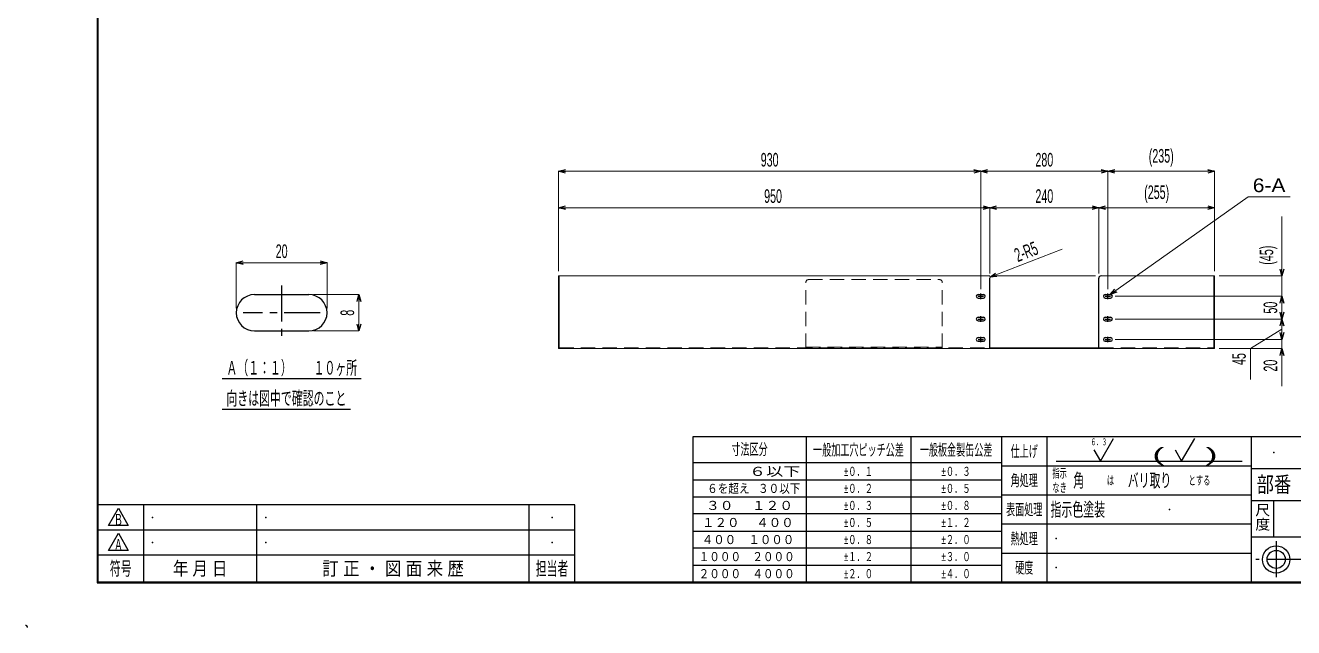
# Model space of a CAD drawing. Header units: millimetres. Extents: x -2100 to 2100, y -1485 to 1485.
# Drawn here: x -2100 to 693, y -1485 to -160 of the extents above; entities that cross this region are included whole.
import ezdxf
from ezdxf.enums import TextEntityAlignment as Align

# ---------------------------------------------------------------- set-up
doc = ezdxf.new("R2010")
doc.units = ezdxf.units.MM
doc.header["$LTSCALE"] = 2.5
doc.header["$PDSIZE"] = 1
doc.linetypes.add('CENTER', pattern=[50.8, 31.75, -6.35, 6.35, -6.35])
doc.linetypes.add('DASHED', pattern=[19.05, 12.7, -6.35])
for name, color, linetype in [('Layer0001', 7, 'Continuous'), ('Layer0012', 7, 'Continuous'), ('Layer0013', 7, 'Continuous'), ('Layer0014', 7, 'Continuous')]:
    doc.layers.add(name, color=color, linetype=linetype)
doc.styles.add('dcStyle0', font='ＭＳ Ｐゴシック', dxfattribs={"width": 0.6})
doc.styles.add('dcStyle1', font='@ＭＳ Ｐゴシック', dxfattribs={"width": 0.8})
doc.dimstyles.new('dc_Rotated', dxfattribs={"dimtxt": 30, "dimasz": 15.00113, "dimexe": 0, "dimexo": 10, "dimgap": 10, "dimtad": 3, "dimdec": 1, "dimdsep": 46, "dimtxsty": 'dcStyle0', "dimblk1": 'OPEN30', "dimblk2": 'OPEN30', "dimsah": 1, "dimcen": 0.09, "dimclrd": 4, "dimclre": 4, "dimclrt": 4, "dimadec": 0, "dimazin": 2, "dimtfac": 1, "dimtdec": 4, "dimtmove": 0, "dimatfit": 3, "dimfxl": 1, "dimarcsym": 1})
doc.dimstyles.new('dc_Rotated_F4', dxfattribs={"dimtxt": 30, "dimasz": 15.00113, "dimexe": 0, "dimexo": 10, "dimgap": 10, "dimtad": 3, "dimdec": 1, "dimdsep": 46, "dimtxsty": 'dcStyle0', "dimblk1": 'OPEN30', "dimblk2": 'OPEN30', "dimsah": 1, "dimcen": 0.09, "dimclrd": 4, "dimclre": 4, "dimclrt": 4, "dimadec": 0, "dimazin": 2, "dimtfac": 1, "dimtdec": 4, "dimtmove": 1, "dimatfit": 3, "dimfxl": 1, "dimarcsym": 1})

# ---------------------------------------------------------------- blocks, each defined once
blk = doc.blocks.new('_Open30')
at = {"color": 0, "linetype": 'ByBlock', "lineweight": -2}
for p, q in [((-1, 0.267949), (0, 0)), ((0, 0), (-1, -0.267949)), ((0, 0), (-1, 0))]:
    blk.add_line(p, q, dxfattribs=at)
blk = doc.blocks.new('*D33')
at = {"layer": 'Layer0012', "color": 4, "linetype": 'Continuous', "lineweight": 13}
for p, q in [((-1635.5, -682.3), (-1435.5, -682.3)), ((-1635.5, -782.3), (-1635.5, -682.3)), ((-1435.5, -782.3), (-1435.5, -682.3))]:
    blk.add_line(p, q, dxfattribs=at)
at = {"layer": 'Layer0012', "color": 4, "xscale": 15.00115266964712, "yscale": 15.00081580252128}
for p, rotation in [((-1635.5, -682.3), 180), ((-1435.5, -682.3), 360)]:
    blk.add_blockref('_Open30', p, dxfattribs=dict(at, rotation=rotation))
at = {"layer": 'Layer0012', "color": 4, "insert": (-1535.5, -672.3), "char_height": 30, "attachment_point": 8, "style": 'dcStyle0'}
blk.add_mtext('\\T1.00;20', dxfattribs=at)
blk = doc.blocks.new('*D34')
at = {"layer": 'Layer0012', "color": 4, "linetype": 'Continuous', "lineweight": 13}
for p, q in [((-1465.5, -752.3), (-1365.5, -752.3)), ((-1365.5, -832.3), (-1365.5, -752.3)), ((-1465.5, -832.3), (-1365.5, -832.3))]:
    blk.add_line(p, q, dxfattribs=at)
at = {"layer": 'Layer0012', "color": 4, "xscale": 15.00115266964712, "yscale": 15.00081580252128}
for p, rotation in [((-1365.5, -752.3), 90), ((-1365.5, -832.3), 270)]:
    blk.add_blockref('_Open30', p, dxfattribs=dict(at, rotation=rotation))
at = {"layer": 'Layer0012', "color": 4, "insert": (-1375.5, -792.3), "char_height": 30, "attachment_point": 8, "rotation": 90, "style": 'dcStyle0'}
blk.add_mtext('\\T1.00;8', dxfattribs=at)
blk = doc.blocks.new('*D40')
at = {"layer": 'Layer0012', "color": 4, "linetype": 'Continuous', "lineweight": 13}
for p, q in [((-925.7, -561.1), (24.3, -561.1)), ((-925.7, -701.1), (-925.7, -561.1)), ((24.3, -706.1), (24.3, -561.1))]:
    blk.add_line(p, q, dxfattribs=at)
at = {"layer": 'Layer0012', "color": 4, "xscale": 15.00115266964712, "yscale": 15.00081580252128}
for p, rotation in [((-925.7, -561.1), 180), ((24.3, -561.1), 360)]:
    blk.add_blockref('_Open30', p, dxfattribs=dict(at, rotation=rotation))
at = {"layer": 'Layer0012', "color": 4, "insert": (-453.2, -551.1), "char_height": 30, "attachment_point": 8, "style": 'dcStyle0'}
blk.add_mtext('\\T1.00;950', dxfattribs=at)
blk = doc.blocks.new('*D41')
at = {"layer": 'Layer0012', "color": 4, "linetype": 'Continuous', "lineweight": 13}
for p, q in [((24.3, -561.1), (264.3, -561.1)), ((24.3, -706.1), (24.3, -561.1)), ((264.3, -706.1), (264.3, -561.1))]:
    blk.add_line(p, q, dxfattribs=at)
at = {"layer": 'Layer0012', "color": 4, "xscale": 15.00115266964712, "yscale": 15.00081580252128}
for p, rotation in [((24.3, -561.1), 180), ((264.3, -561.1), 360)]:
    blk.add_blockref('_Open30', p, dxfattribs=dict(at, rotation=rotation))
at = {"layer": 'Layer0012', "color": 4, "insert": (144.3, -551.1), "char_height": 30, "attachment_point": 8, "style": 'dcStyle0'}
blk.add_mtext('\\T1.00;240', dxfattribs=at)
blk = doc.blocks.new('*D42')
at = {"layer": 'Layer0012', "color": 4, "linetype": 'Continuous', "lineweight": 13}
for p, q in [((264.3, -561.1), (519.3, -561.1)), ((264.3, -706.1), (264.3, -561.1)), ((519.3, -701.1), (519.3, -561.1))]:
    blk.add_line(p, q, dxfattribs=at)
at = {"layer": 'Layer0012', "color": 4, "xscale": 15.00115266964712, "yscale": 15.00081580252128}
for p, rotation in [((264.3, -561.1), 180), ((519.3, -561.1), 360)]:
    blk.add_blockref('_Open30', p, dxfattribs=dict(at, rotation=rotation))
at = {"layer": 'Layer0012', "color": 4, "insert": (391.8, -551.1), "char_height": 30, "attachment_point": 8, "style": 'dcStyle0'}
blk.add_mtext('\\T1.00;(255)', dxfattribs=at)
blk = doc.blocks.new('*D43')
at = {"layer": 'Layer0012', "color": 4, "linetype": 'Continuous', "lineweight": 13}
for p, q in [((-925.7, -481.1), (4.3, -481.1)), ((-925.7, -701.1), (-925.7, -481.1)), ((4.3, -740.1), (4.3, -481.1))]:
    blk.add_line(p, q, dxfattribs=at)
at = {"layer": 'Layer0012', "color": 4, "xscale": 15.00115266964712, "yscale": 15.00081580252128}
for p, rotation in [((-925.7, -481.1), 180), ((4.3, -481.1), 360)]:
    blk.add_blockref('_Open30', p, dxfattribs=dict(at, rotation=rotation))
at = {"layer": 'Layer0012', "color": 4, "insert": (-460.7, -471.1), "char_height": 30, "attachment_point": 8, "style": 'dcStyle0'}
blk.add_mtext('\\T1.00;930', dxfattribs=at)
blk = doc.blocks.new('*D44')
at = {"layer": 'Layer0012', "color": 4, "linetype": 'Continuous', "lineweight": 13}
for p, q in [((4.3, -481.1), (284.3, -481.1)), ((4.3, -740.1), (4.3, -481.1)), ((284.3, -740.1), (284.3, -481.1))]:
    blk.add_line(p, q, dxfattribs=at)
at = {"layer": 'Layer0012', "color": 4, "xscale": 15.00115266964712, "yscale": 15.00081580252128}
for p, rotation in [((4.3, -481.1), 180), ((284.3, -481.1), 360)]:
    blk.add_blockref('_Open30', p, dxfattribs=dict(at, rotation=rotation))
at = {"layer": 'Layer0012', "color": 4, "insert": (144.3, -471.1), "char_height": 30, "attachment_point": 8, "style": 'dcStyle0'}
blk.add_mtext('\\T1.00;280', dxfattribs=at)
blk = doc.blocks.new('*D45')
at = {"layer": 'Layer0012', "color": 4, "linetype": 'Continuous', "lineweight": 13}
for p, q in [((284.3, -481.1), (519.3, -481.1)), ((284.3, -740.1), (284.3, -481.1)), ((519.3, -701.1), (519.3, -481.1))]:
    blk.add_line(p, q, dxfattribs=at)
at = {"layer": 'Layer0012', "color": 4, "xscale": 15.00115266964712, "yscale": 15.00081580252128}
for p, rotation in [((284.3, -481.1), 180), ((519.3, -481.1), 360)]:
    blk.add_blockref('_Open30', p, dxfattribs=dict(at, rotation=rotation))
at = {"layer": 'Layer0012', "color": 4, "insert": (401.8, -471.1), "char_height": 30, "attachment_point": 8, "style": 'dcStyle0'}
blk.add_mtext('\\T1.00;(235)', dxfattribs=at)
blk = doc.blocks.new('*D46')
at = {"layer": 'Layer0012', "color": 4, "linetype": 'Continuous', "lineweight": 13}
for p, q in [((300.3, -851.1), (667.7, -851.1)), ((667.7, -871.1), (667.7, -851.1)), ((529.3, -871.1), (667.7, -871.1)), ((667.7, -953.6), (667.7, -871.1))]:
    blk.add_line(p, q, dxfattribs=at)
at = {"layer": 'Layer0012', "color": 4, "xscale": 15.00115266964712, "yscale": 15.00081580252128, "rotation": 90}
blk.add_blockref('_Open30', (667.7, -871.1), dxfattribs=at)
at = {"layer": 'Layer0012', "color": 4, "insert": (657.7, -895.6), "char_height": 30, "attachment_point": 9, "rotation": 90, "style": 'dcStyle0'}
blk.add_mtext('\\T1.00;20', dxfattribs=at)
blk = doc.blocks.new('*D47')
at = {"layer": 'Layer0012', "color": 4, "linetype": 'Continuous', "lineweight": 13}
for p, q in [((300.3, -806.1), (667.7, -806.1)), ((667.7, -851.1), (667.7, -806.1)), ((598.5, -871.1), (667.7, -828.6)), ((300.3, -851.1), (667.7, -851.1)), ((598.5, -939.1), (598.5, -871.1))]:
    blk.add_line(p, q, dxfattribs=at)
at = {"layer": 'Layer0012', "color": 4, "xscale": 15.00115266964712, "yscale": 15.00081580252128}
for p, rotation in [((667.7, -806.1), 90), ((667.7, -851.1), 270)]:
    blk.add_blockref('_Open30', p, dxfattribs=dict(at, rotation=rotation))
at = {"layer": 'Layer0012', "color": 4, "insert": (588.5, -881.1), "char_height": 30, "attachment_point": 9, "rotation": 90, "style": 'dcStyle0'}
blk.add_mtext('\\T1.00;45', dxfattribs=at)
blk = doc.blocks.new('*D48')
at = {"layer": 'Layer0012', "color": 4, "linetype": 'Continuous', "lineweight": 13}
for p, q in [((667.7, -580.6), (667.7, -711.1)), ((529.3, -711.1), (667.7, -711.1)), ((667.7, -756.1), (667.7, -711.1)), ((300.3, -756.1), (667.7, -756.1))]:
    blk.add_line(p, q, dxfattribs=at)
at = {"layer": 'Layer0012', "color": 4, "xscale": 15.00115266964712, "yscale": 15.00081580252128, "rotation": 270}
blk.add_blockref('_Open30', (667.7, -711.1), dxfattribs=at)
at = {"layer": 'Layer0012', "color": 4, "insert": (657.7, -686.6), "char_height": 30, "attachment_point": 7, "rotation": 90, "style": 'dcStyle0'}
blk.add_mtext('\\T1.00;(45)', dxfattribs=at)
blk = doc.blocks.new('*D49')
at = {"layer": 'Layer0012', "color": 4, "linetype": 'Continuous', "lineweight": 13}
for p, q in [((300.3, -756.1), (667.7, -756.1)), ((667.7, -806.1), (667.7, -756.1)), ((300.3, -806.1), (667.7, -806.1))]:
    blk.add_line(p, q, dxfattribs=at)
at = {"layer": 'Layer0012', "color": 4, "xscale": 15.00115266964712, "yscale": 15.00081580252128}
for p, rotation in [((667.7, -756.1), 90), ((667.7, -806.1), 270)]:
    blk.add_blockref('_Open30', p, dxfattribs=dict(at, rotation=rotation))
at = {"layer": 'Layer0012', "color": 4, "insert": (657.7, -781.1), "char_height": 30, "attachment_point": 8, "rotation": 90, "style": 'dcStyle0'}
blk.add_mtext('\\T1.00;50', dxfattribs=at)
blk = doc.blocks.new('DA_DIMGROUP_0')
at = {"layer": 'Layer0012', "color": 4, "linetype": 'Continuous', "lineweight": 13}
blk.add_line((183.4, -652.3), (24, -714.3), dxfattribs=at)
at = {"layer": 'Layer0012', "color": 4, "xscale": 15.00115266964712, "yscale": 15.00081580252128, "rotation": 201.2507384208408}
blk.add_blockref('_Open30', (24, -714.3), dxfattribs=at)
at = {"layer": 'Layer0012', "color": 4, "insert": (86, -681.4), "char_height": 30, "attachment_point": 7, "rotation": 21.2507, "style": 'dcStyle0'}
blk.add_mtext('\\T1.00;2-R5', dxfattribs=at)
blk = doc.blocks.new('DC_GROUP_AAD6-2749_6')
at = {"layer": 'Layer0013', "color": 4, "linetype": 'Continuous', "lineweight": 25}
blk.add_line((-1666.2, -1004.5), (-1384.2, -1004.5), dxfattribs=at)
at = {"layer": 'Layer0013', "color": 4, "style": 'dcStyle0', "width": 0.586877}
blk.add_text('向きは図中で確認のこと', height=30, dxfattribs=at).set_placement((-1657.2, -995.5), (-1393.2, -995.5), align=Align.FIT)
blk = doc.blocks.new('DC_GROUP_AAD6-2749_7')
at = {"layer": 'Layer0013', "color": 4, "linetype": 'Continuous', "lineweight": 25}
blk.add_line((-1666.2, -937.3), (-1360.2, -937.3), dxfattribs=at)
at = {"layer": 'Layer0013', "color": 4, "style": 'dcStyle0', "width": 0.819365}
blk.add_text('Ａ（１：１）\u3000\u3000１０ヶ所', height=30, dxfattribs=at).set_placement((-1657.2, -928.3), (-1369.2, -928.3), align=Align.FIT)
blk = doc.blocks.new('DC_GROUP_AAD6-2749_9')
at = {"layer": 'Layer0013', "color": 4, "linetype": 'Continuous', "lineweight": 25}
for p, q in [((268, -1119), (296.9, -1069)), ((253.6, -1094), (268, -1119))]:
    blk.add_line(p, q, dxfattribs=at)
at = {"layer": 'Layer0013', "color": 4, "style": 'dcStyle0', "width": 0.812153}
blk.add_text('６．３', height=15, dxfattribs=at).set_placement((246.5, -1084), (282.5, -1084), align=Align.FIT)
blk = doc.blocks.new('DC_GROUP_AAD6-2749_10')
at = {"layer": 'Layer0013', "color": 4, "linetype": 'Continuous', "lineweight": 25}
for p, q in [((446.7, -1119), (475.6, -1069)), ((432.3, -1094), (446.7, -1119))]:
    blk.add_line(p, q, dxfattribs=at)
blk = doc.blocks.new('DC_GROUP_AAD6-2749_20')
at = {"layer": 'Layer0013', "color": 4, "linetype": 'Continuous', "lineweight": 13}
for p, q in [((289.5, -752.1), (593.4, -536.9)), ((593.4, -536.9), (685.4, -536.9))]:
    blk.add_line(p, q, dxfattribs=at)
at = {"layer": 'Layer0013', "color": 4, "xscale": 15.00115266964712, "yscale": 15.00081580252128, "rotation": 215.3128615455639}
blk.add_blockref('_Open30', (289.5, -752.1), dxfattribs=at)
at = {"layer": 'Layer0013', "color": 4, "style": 'dcStyle0', "width": 1.010573}
blk.add_text('6-A', height=30, dxfattribs=at).set_placement((603.4, -526.9), (675.4, -526.9), align=Align.FIT)
blk = doc.blocks.new('DC_GROUP_AAD6-2749_5')
at = {"color": 3, "linetype": 'Continuous', "lineweight": 25}
for p, q in [((-1595.5, -752.3), (-1475.5, -752.3)), ((-1595.5, -832.3), (-1475.5, -832.3))]:
    blk.add_line(p, q, dxfattribs=at)
at = {"color": 2, "linetype": 'CENTER', "lineweight": 25}
for p, q in [((-1535.5, -732.3), (-1535.5, -852.3)), ((-1535.5, -732.3), (-1535.5, -852.3)), ((-1450.5, -792.3), (-1620.5, -792.3))]:
    blk.add_line(p, q, dxfattribs=at)
at = {"color": 3, "linetype": 'Continuous', "lineweight": 25}
for centre, start, end in [((-1595.5, -792.3), 90, 270), ((-1475.5, -792.3), 270, 90)]:
    blk.add_arc(centre, 40, start, end, dxfattribs=at)
blk = doc.blocks.new('DC_GROUP_AAD6-2749_8')
at = {"layer": 'Layer0014', "color": 2, "style": 'dcStyle0'}
for s, width, p, p2 in [('指示', 0.55, (162, -1155), (194, -1155)), ('なき', 0.629933, (162, -1187), (194, -1187)), ('は', 0.55, (282, -1171), (298, -1171)), ('とする', 0.637211, (462, -1171), (510, -1171))]:
    blk.add_text(s, height=20, dxfattribs=dict(at, width=width)).set_placement(p, p2, align=Align.FIT)
blk = doc.blocks.new('DC_GROUP_AAD6-2749_28')
at = {"color": 3, "linetype": 'Continuous', "lineweight": 18}
for p, q in [((517.7, -711.1), (519.3, -711.1)), ((517.7, -871.1), (517.7, -711.1)), ((519.3, -711.1), (519.3, -871.1)), ((519.3, -871.1), (517.7, -871.1))]:
    blk.add_line(p, q, dxfattribs=at)
blk = doc.blocks.new('DC_GROUP_AAD6-2749_29')
at = {"color": 3, "linetype": 'Continuous', "lineweight": 18}
for p, q in [((-925.7, -711.1), (-924.1, -711.1)), ((-925.7, -871.1), (-925.7, -711.1)), ((-924.1, -711.1), (-924.1, -871.1)), ((-924.1, -871.1), (-925.7, -871.1))]:
    blk.add_line(p, q, dxfattribs=at)
blk = doc.blocks.new('DC_GROUP_AAD6-2749_30')
at = {"color": 3, "linetype": 'Continuous', "lineweight": 25}
for p, q in [((-1.7, -802.1), (10.3, -802.1)), ((-1.7, -810.1), (10.3, -810.1))]:
    blk.add_line(p, q, dxfattribs=at)
at = {"color": 2, "linetype": 'CENTER', "lineweight": 25}
for p, q in [((-1.7, -806.1), (10.3, -806.1)), ((4.3, -812.1), (4.3, -800.1))]:
    blk.add_line(p, q, dxfattribs=at)
at = {"color": 3, "linetype": 'Continuous', "lineweight": 25}
for centre, start, end in [((-1.7, -806.1), 90, 270), ((10.3, -806.1), 270, 90)]:
    blk.add_arc(centre, 4, start, end, dxfattribs=at)
blk = doc.blocks.new('DC_GROUP_AAD6-2749_31')
at = {"color": 3, "linetype": 'Continuous', "lineweight": 25}
for p, q in [((278.3, -802.1), (290.3, -802.1)), ((278.3, -810.1), (290.3, -810.1))]:
    blk.add_line(p, q, dxfattribs=at)
at = {"color": 2, "linetype": 'CENTER', "lineweight": 25}
for p, q in [((278.3, -806.1), (290.3, -806.1)), ((284.3, -812.1), (284.3, -800.1))]:
    blk.add_line(p, q, dxfattribs=at)
at = {"color": 3, "linetype": 'Continuous', "lineweight": 25}
for centre, start, end in [((278.3, -806.1), 90, 270), ((290.3, -806.1), 270, 90)]:
    blk.add_arc(centre, 4, start, end, dxfattribs=at)
blk = doc.blocks.new('DC_GROUP_AAD6-2749_32')
at = {"color": 3, "linetype": 'Continuous', "lineweight": 25}
for p, q in [((278.3, -752.1), (290.3, -752.1)), ((278.3, -760.1), (290.3, -760.1))]:
    blk.add_line(p, q, dxfattribs=at)
at = {"color": 2, "linetype": 'CENTER', "lineweight": 25}
for p, q in [((284.3, -762.1), (284.3, -750.1)), ((278.3, -756.1), (290.3, -756.1))]:
    blk.add_line(p, q, dxfattribs=at)
at = {"color": 3, "linetype": 'Continuous', "lineweight": 25}
for centre, start, end in [((278.3, -756.1), 90, 270), ((290.3, -756.1), 270, 90)]:
    blk.add_arc(centre, 4, start, end, dxfattribs=at)
blk = doc.blocks.new('DC_GROUP_AAD6-2749_33')
at = {"color": 3, "linetype": 'Continuous', "lineweight": 25}
for p, q in [((-1.7, -752.1), (10.3, -752.1)), ((-1.7, -760.1), (10.3, -760.1))]:
    blk.add_line(p, q, dxfattribs=at)
at = {"color": 2, "linetype": 'CENTER', "lineweight": 25}
for p, q in [((4.3, -762.1), (4.3, -750.1)), ((-1.7, -756.1), (10.3, -756.1))]:
    blk.add_line(p, q, dxfattribs=at)
at = {"color": 3, "linetype": 'Continuous', "lineweight": 25}
for centre, start, end in [((-1.7, -756.1), 90, 270), ((10.3, -756.1), 270, 90)]:
    blk.add_arc(centre, 4, start, end, dxfattribs=at)
blk = doc.blocks.new('DC_GROUP_AAD6-2749_27')
at = {"color": 3, "linetype": 'Continuous', "lineweight": 25}
for p, q in [((24.3, -871.1), (24.3, -716.1)), ((264.3, -871.1), (264.3, -716.1)), ((-1.7, -847.1), (10.3, -847.1)), ((-1.7, -855.1), (10.3, -855.1)), ((4.3, -857.1), (4.3, -845.1)), ((278.3, -847.1), (290.3, -847.1)), ((278.3, -855.1), (290.3, -855.1))]:
    blk.add_line(p, q, dxfattribs=at)
at = {"color": 2, "linetype": 'CENTER', "lineweight": 25}
for p, q in [((-1.7, -851.1), (10.3, -851.1)), ((278.3, -851.1), (290.3, -851.1)), ((284.3, -857.1), (284.3, -845.1))]:
    blk.add_line(p, q, dxfattribs=at)
at = {"color": 3, "linetype": 'Continuous', "lineweight": 25}
for centre, radius, start, end in [((269.3, -716.1), 5, 90, 180), ((-1.7, -851.1), 4, 90, 270), ((10.3, -851.1), 4, 270, 90), ((278.3, -851.1), 4, 90, 270), ((290.3, -851.1), 4, 270, 90)]:
    blk.add_arc(centre, radius, start, end, dxfattribs=at)
at = {"layer": 'Layer0001', "color": 3, "linetype": 'Continuous', "lineweight": 18}
for p, q in [((-924.1, -761.1), (-924.1, -711.1)), ((24.3, -711.1), (-924.1, -711.1)), ((269.3, -711.1), (517.7, -711.1)), ((517.7, -711.1), (517.7, -871.1)), ((-924.1, -871.1), (-924.1, -761.1)), ((-920.5, -871.1), (-924.1, -871.1)), ((-920.5, -871.1), (-895.7, -871.1)), ((517.7, -871.1), (-895.7, -871.1)), ((24.3, -869.5), (264.3, -869.5))]:
    blk.add_line(p, q, dxfattribs=at)
at = {"layer": 'Layer0001', "color": 3, "linetype": 'DASHED', "lineweight": 18}
for p, q in [((-380.7, -869.5), (-380.7, -724.5)), ((-375.7, -719.5), (-85.7, -719.5)), ((-80.7, -869.5), (-80.7, -724.5)), ((-924.1, -869.5), (24.3, -869.5)), ((-380.7, -867.9), (-80.7, -867.9)), ((-80.7, -869.5), (-380.7, -869.5)), ((264.3, -869.5), (265.2, -869.5)), ((265.2, -869.5), (517.7, -869.5))]:
    blk.add_line(p, q, dxfattribs=at)
at = {"layer": 'Layer0001', "color": 5, "linetype": 'Continuous', "lineweight": 13}
blk.add_line((37.8, -711.1), (256.9, -711.1), dxfattribs=at)
at = {"layer": 'Layer0001', "color": 3, "linetype": 'DASHED', "lineweight": 18}
for centre, start, end in [((-375.7, -724.5), 90, 180), ((-85.7, -724.5), 0, 90)]:
    blk.add_arc(centre, 5, start, end, dxfattribs=at)
at = {"linetype": 'Continuous'}
for name in ['DC_GROUP_AAD6-2749_29', 'DC_GROUP_AAD6-2749_28', 'DC_GROUP_AAD6-2749_33', 'DC_GROUP_AAD6-2749_32', 'DC_GROUP_AAD6-2749_30', 'DC_GROUP_AAD6-2749_31']:
    blk.add_blockref(name, (0, 0), dxfattribs=at)

msp = doc.modelspace()

# ---------------------------------------------------------------- linework, layer by layer
at = {"layer": 'Layer0014', "color": 3, "linetype": 'Continuous', "lineweight": 25}
for p, q in [((-1941.5, 1326.5), (-1941.5, -1386.5)), ((-1940, -1385), (-1940, 1325)), ((2000, -1065), (-630, -1065)), ((-630, -1065), (-630, -1385)), ((-380, -1065), (-380, -1385)), ((-150, -1065), (-150, -1385)), ((50, -1065), (50, -1385)), ((600, -1065), (600, -1385)), ((50, -1129), (600, -1129)), ((600, -1135), (2000, -1135)), ((50, -1193), (600, -1193)), ((-890, -1215), (-1940, -1215)), ((-1840, -1215), (-1840, -1385)), ((-1590, -1385), (-1590, -1215)), ((-990, -1385), (-990, -1215)), ((-890, -1385), (-890, -1215)), ((600, -1205), (2000, -1205)), ((50, -1257), (600, -1257)), ((-1940, -1270), (-890, -1270)), ((600, -1285), (2000, -1285)), ((-1940, -1325), (-890, -1325)), ((50, -1321), (600, -1321)), ((-1941.5, -1386.5), (2001.5, -1386.5)), ((2000, -1385), (-1940, -1385))]:
    msp.add_line(p, q, dxfattribs=at)
at = {"layer": 'Layer0014', "color": 4, "linetype": 'Continuous', "lineweight": 25}
for p, q in [((150, -1065), (150, -1385)), ((50, -1122.5), (-630, -1122.5)), ((170, -1119), (580, -1119)), ((-630, -1160), (50, -1160)), ((-630, -1197.5), (50, -1197.5)), ((650, -1285), (650, -1205)), ((50, -1235), (-630, -1235)), ((-630, -1272.5), (50, -1272.5)), ((50, -1310), (-630, -1310)), ((-630, -1347.5), (50, -1347.5))]:
    msp.add_line(p, q, dxfattribs=at)
at = {"layer": 'Layer0014', "color": 2, "linetype": 'Continuous', "lineweight": 25}
for p, q in [((-1916.65, -1260), (-1895, -1222.5)), ((-1895, -1222.5), (-1873.35, -1260)), ((-1873.35, -1260), (-1916.65, -1260)), ((-1916.65, -1315), (-1895, -1277.5)), ((-1895, -1277.5), (-1873.35, -1315)), ((-1873.35, -1315), (-1916.65, -1315))]:
    msp.add_line(p, q, dxfattribs=at)
at = {"layer": 'Layer0014', "color": 2, "linetype": 'CENTER', "lineweight": 25}
for p, q in [((655, -1295), (655, -1375)), ((840, -1335), (610, -1335))]:
    msp.add_line(p, q, dxfattribs=at)
at = {"layer": 'Layer0014', "color": 3, "linetype": 'Continuous', "lineweight": 25}
for radius in [30, 20]:
    msp.add_circle((655, -1335), radius, dxfattribs=at)
at = {"layer": 'Layer0014', "color": 5, "linetype": 'Continuous', "lineweight": 25}
msp.add_arc((-2100, -1485), 5, 0, 90, dxfattribs=at)
at = {"layer": 'Layer0014', "color": 5, "linetype": 'Continuous'}
for p in [(650, -1100), (220, -1161), (340, -1161), (170, -1225), (420, -1225), (-1820, -1242.5), (-1570, -1242.5), (-940, -1242.5), (-1820, -1297.5), (-1570, -1297.5), (-940, -1297.5), (170, -1289), (170, -1353)]:
    msp.add_point(p, dxfattribs=at)

# ---------------------------------------------------------------- block references
at = {"linetype": 'Continuous'}
msp.add_blockref('DC_GROUP_AAD6-2749_5', (0, 0), dxfattribs=at)
at = {"layer": 'Layer0001', "linetype": 'Continuous'}
msp.add_blockref('DC_GROUP_AAD6-2749_27', (0, 0), dxfattribs=at)
at = {"layer": 'Layer0012', "linetype": 'Continuous'}
msp.add_blockref('DA_DIMGROUP_0', (0, 0), dxfattribs=at)
at = {"layer": 'Layer0013', "linetype": 'Continuous'}
for name in ['DC_GROUP_AAD6-2749_20', 'DC_GROUP_AAD6-2749_7', 'DC_GROUP_AAD6-2749_6', 'DC_GROUP_AAD6-2749_9', 'DC_GROUP_AAD6-2749_10']:
    msp.add_blockref(name, (0, 0), dxfattribs=at)
at = {"layer": 'Layer0014', "linetype": 'Continuous'}
msp.add_blockref('DC_GROUP_AAD6-2749_8', (0, 0), dxfattribs=at)

# ---------------------------------------------------------------- texts
at = {"layer": 'Layer0013', "color": 4, "style": 'dcStyle0'}
for s, width, p, p2 in [('(    )', 1.805192, (381.99, -1119), (525.99, -1119)), ('角', 0.55, (208, -1176), (232, -1176)), ('バリ取り', 0.629933, (328, -1176), (424, -1176)), ('指示色塗装', 0.55, (158, -1240), (278, -1240))]:
    msp.add_text(s, height=30, dxfattribs=dict(at, width=width)).set_placement(p, p2, align=Align.FIT)
at = {"layer": 'Layer0014', "color": 2, "style": 'dcStyle0'}
for s, height, width, p, p2 in [('寸法区分', 25, 0.55, (-545, -1105), (-465, -1105)), ('一般加工穴ピッチ公差', 25, 0.578487, (-365, -1106.25), (-165, -1106.25)), ('一般板金製缶公差', 25, 0.55, (-130, -1106.25), (30, -1106.25)), ('仕上げ', 25, 0.553553, (70, -1109.5), (130, -1109.5)), ('           ６以下', 20, 1.275875, (-617, -1151.25), (-393, -1151.25)), ('±０．１', 20, 0.725681, (-297, -1151.25), (-233, -1151.25)), ('±０．３', 20, 0.725681, (-82, -1151.25), (-18, -1151.25)), ('角処理', 25, 0.55, (70, -1173.5), (130, -1173.5)), ('   ６を超え   ３０以下', 20, 0.891527, (-617, -1188.75), (-393, -1188.75)), ('±０．２', 20, 0.725681, (-297, -1188.75), (-233, -1188.75)), ('±０．５', 20, 0.725681, (-82, -1188.75), (-18, -1188.75)), ('部番', 35, 0.746429, (612, -1187.5), (688, -1187.5)), ('  ３０     １２０  ', 20, 1.24995, (-617, -1226.25), (-393, -1226.25)), ('±０．３', 20, 0.725681, (-297, -1226.25), (-233, -1226.25)), ('±０．８', 20, 0.725681, (-82, -1226.25), (-18, -1226.25)), ('表面処理', 25, 0.55, (60, -1237.5), (140, -1237.5)), ('Ｂ', 25, 0.707699, (-1905, -1260), (-1885, -1260)), (' １２０     ４００  ', 20, 1.177514, (-617, -1263.75), (-393, -1263.75)), ('±０．５', 20, 0.725681, (-297, -1263.75), (-233, -1263.75)), ('±１．２', 20, 0.725681, (-82, -1263.75), (-18, -1263.75)), (' ４００    １０００  ', 20, 1.113013, (-617, -1301.25), (-393, -1301.25)), ('±０．８', 20, 0.725681, (-297, -1301.25), (-233, -1301.25)), ('±２．０', 20, 0.725681, (-82, -1301.25), (-18, -1301.25)), ('熱処理', 25, 0.55, (70, -1301.5), (130, -1301.5)), ('Ａ', 25, 0.769682, (-1905, -1315), (-1885, -1315)), ('符号', 30, 0.55, (-1914, -1370), (-1866, -1370)), ('年 月 日', 30, 0.761909, (-1775, -1370), (-1655, -1370)), ('訂 正 ・ 図 面 来 歴', 30, 0.858543, (-1446, -1370), (-1134, -1370)), ('担当者', 30, 0.55, (-976, -1370), (-904, -1370)), ('１０００    ２０００  ', 20, 1.055212, (-617, -1338.75), (-393, -1338.75)), ('±１．２', 20, 0.725681, (-297, -1338.75), (-233, -1338.75)), ('±３．０', 20, 0.725681, (-82, -1338.75), (-18, -1338.75)), ('硬度', 25, 0.55, (80, -1365.5), (120, -1365.5)), ('２０００    ４０００  ', 20, 1.055212, (-617, -1376.25), (-393, -1376.25)), ('±２．０', 20, 0.725681, (-297, -1376.25), (-233, -1376.25)), ('±４．０', 20, 0.725681, (-82, -1376.25), (-18, -1376.25))]:
    msp.add_text(s, height=height, dxfattribs=dict(at, width=width)).set_placement(p, p2, align=Align.FIT)
at = {"layer": 'Layer0014', "color": 2, "style": 'dcStyle1', "width": 0.9625}
msp.add_text('尺度', height=24, rotation=270, dxfattribs=at).set_placement((613, -1210))

# ---------------------------------------------------------------- dimensions: what is measured, and where the dimension line sits
at = {"layer": 'Layer0012', "linetype": 'Continuous', "lineweight": 13}
for base, p1, p2, override, picture, middle in [((4.31, -481.12), (-925.69, -711.12), (4.31, -750.12), {"dimtxt": 30, "dimasz": 15.00113, "dimexe": 0, "dimexo": 10, "dimgap": 10, "dimtad": 3, "dimtih": 0, "dimtoh": 0, "dimdec": 1, "dimlfac": 1, "dimzin": 8, "dimtxsty": 'dcStyle0', "dimblk1": 'Open30', "dimblk2": 'Open30', "dimsah": 1, "dimclrd": 4, "dimclre": 4, "dimclrt": 4, "dimazin": 2, "dimtofl": 1, "dimtolj": 0, "dimtzin": 8, "dimarcsym": 1}, '*D43', (-460.69, -481.12)), ((284.31, -481.12), (4.31, -750.12), (284.31, -750.12), {"dimtxt": 30, "dimasz": 15.00113, "dimexe": 0, "dimexo": 10, "dimgap": 10, "dimtad": 3, "dimtih": 0, "dimtoh": 0, "dimdec": 1, "dimlfac": 1, "dimzin": 8, "dimtxsty": 'dcStyle0', "dimblk1": 'Open30', "dimblk2": 'Open30', "dimsah": 1, "dimclrd": 4, "dimclre": 4, "dimclrt": 4, "dimazin": 2, "dimtofl": 1, "dimtolj": 0, "dimtzin": 8, "dimarcsym": 1}, '*D44', (144.31, -481.12)), ((24.31, -561.12), (-925.69, -711.12), (24.31, -716.12), {"dimtxt": 30, "dimasz": 15.00113, "dimexe": 0, "dimexo": 10, "dimgap": 10, "dimtad": 3, "dimtih": 0, "dimtoh": 0, "dimdec": 1, "dimlfac": 1, "dimzin": 8, "dimtxsty": 'dcStyle0', "dimblk1": 'Open30', "dimblk2": 'Open30', "dimsah": 1, "dimclrd": 4, "dimclre": 4, "dimclrt": 4, "dimazin": 2, "dimtofl": 1, "dimtolj": 0, "dimtzin": 8, "dimarcsym": 1}, '*D40', (-453.19, -561.12)), ((264.31, -561.12), (24.31, -716.12), (264.31, -716.12), {"dimtxt": 30, "dimasz": 15.00113, "dimexe": 0, "dimexo": 10, "dimgap": 10, "dimtad": 3, "dimtih": 0, "dimtoh": 0, "dimdec": 1, "dimlfac": 1, "dimzin": 8, "dimtxsty": 'dcStyle0', "dimblk1": 'Open30', "dimblk2": 'Open30', "dimsah": 1, "dimclrd": 4, "dimclre": 4, "dimclrt": 4, "dimazin": 2, "dimtofl": 1, "dimtolj": 0, "dimtzin": 8, "dimarcsym": 1}, '*D41', (144.31, -561.12)), ((-1435.49, -682.27), (-1635.49, -792.27), (-1435.49, -792.27), {"dimtxt": 30, "dimasz": 15.00113, "dimexe": 0, "dimexo": 10, "dimgap": 10, "dimtad": 3, "dimtih": 0, "dimtoh": 0, "dimdec": 1, "dimlfac": 0.1, "dimzin": 8, "dimtxsty": 'dcStyle0', "dimblk1": 'Open30', "dimblk2": 'Open30', "dimsah": 1, "dimclrd": 4, "dimclre": 4, "dimclrt": 4, "dimazin": 2, "dimtofl": 1, "dimtolj": 0, "dimtzin": 8, "dimarcsym": 1}, '*D33', (-1535.49, -682.27))]:
    dim = msp.add_linear_dim(base=base, p1=p1, p2=p2, dimstyle='dc_Rotated', override=override, dxfattribs=at)
    dim.commit()
    dim.dimension.update_dxf_attribs({"geometry": picture, "text_midpoint": middle, "dimtype": 160})
for base, p1, picture, middle in [((519.31, -481.12), (284.31, -750.12), '*D45', (401.81, -481.12)), ((519.31, -561.12), (264.31, -716.12), '*D42', (391.81, -561.12))]:
    dim = msp.add_linear_dim(base=base, p1=p1, p2=(519.31, -711.12), text='(<>)', dimstyle='dc_Rotated', override={"dimtxt": 30, "dimasz": 15.00113, "dimexe": 0, "dimexo": 10, "dimgap": 10, "dimtad": 3, "dimtih": 0, "dimtoh": 0, "dimdec": 1, "dimlfac": 1, "dimzin": 8, "dimtxsty": 'dcStyle0', "dimblk1": 'Open30', "dimblk2": 'Open30', "dimsah": 1, "dimclrd": 4, "dimclre": 4, "dimclrt": 4, "dimazin": 2, "dimtofl": 1, "dimtolj": 0, "dimtzin": 8, "dimarcsym": 1}, dxfattribs=at)
    dim.commit()
    dim.dimension.update_dxf_attribs({"geometry": picture, "text_midpoint": middle, "dimtype": 160})
dim = msp.add_linear_dim(base=(667.71, -711.12), p1=(290.31, -756.12), p2=(519.31, -711.12), angle=90, text='(<>)', dimstyle='dc_Rotated', override={"dimtxt": 30, "dimasz": 15.00113, "dimexe": 0, "dimexo": 10, "dimgap": 10, "dimtad": 3, "dimtih": 0, "dimtoh": 0, "dimdec": 1, "dimlfac": 1, "dimzin": 8, "dimtxsty": 'dcStyle0', "dimblk1": 'Open30', "dimblk2": 'Open30', "dimsah": 1, "dimclrd": 4, "dimclre": 4, "dimclrt": 4, "dimazin": 2, "dimtofl": 1, "dimtolj": 0, "dimtzin": 8, "dimarcsym": 1}, dxfattribs=at)
dim.commit()
dim.dimension.update_dxf_attribs({"geometry": '*D48', "text_midpoint": (667.71, -638.63), "dimtype": 160})
for base, p1, p2, dimstyle, override, picture, middle in [((-1365.49, -752.27), (-1475.49, -832.27), (-1475.49, -752.27), 'dc_Rotated', {"dimtxt": 30, "dimasz": 15.00113, "dimexe": 0, "dimexo": 10, "dimgap": 10, "dimtad": 3, "dimtih": 0, "dimtoh": 0, "dimdec": 1, "dimlfac": 0.1, "dimzin": 8, "dimtxsty": 'dcStyle0', "dimblk1": 'Open30', "dimblk2": 'Open30', "dimsah": 1, "dimclrd": 4, "dimclre": 4, "dimclrt": 4, "dimazin": 2, "dimtofl": 1, "dimtolj": 0, "dimtzin": 8, "dimarcsym": 1}, '*D34', (-1365.49, -792.27)), ((667.71, -756.12), (290.31, -806.12), (290.31, -756.12), 'dc_Rotated', {"dimtxt": 30, "dimasz": 15.00113, "dimexe": 0, "dimexo": 10, "dimgap": 10, "dimtad": 3, "dimtih": 0, "dimtoh": 0, "dimdec": 1, "dimlfac": 1, "dimzin": 8, "dimtxsty": 'dcStyle0', "dimblk1": 'Open30', "dimblk2": 'Open30', "dimsah": 1, "dimclrd": 4, "dimclre": 4, "dimclrt": 4, "dimazin": 2, "dimtofl": 1, "dimtolj": 0, "dimtzin": 8, "dimarcsym": 1}, '*D49', (667.71, -781.12)), ((667.71, -806.12), (290.31, -851.12), (290.31, -806.12), 'dc_Rotated_F4', {"dimtxt": 30, "dimasz": 15.00113, "dimexe": 0, "dimexo": 10, "dimgap": 10, "dimtad": 3, "dimtih": 0, "dimtoh": 0, "dimdec": 1, "dimlfac": 1, "dimzin": 8, "dimtxsty": 'dcStyle0', "dimblk1": 'Open30', "dimblk2": 'Open30', "dimsah": 1, "dimclrd": 4, "dimclre": 4, "dimclrt": 4, "dimazin": 2, "dimtofl": 1, "dimtmove": 1, "dimtolj": 0, "dimtzin": 8, "dimarcsym": 1}, '*D47', (598.51, -905.12)), ((667.71, -851.12), (519.31, -871.12), (290.31, -851.12), 'dc_Rotated', {"dimtxt": 30, "dimasz": 15.00113, "dimexe": 0, "dimexo": 10, "dimgap": 10, "dimtad": 3, "dimtih": 0, "dimtoh": 0, "dimdec": 1, "dimlfac": 1, "dimzin": 8, "dimtxsty": 'dcStyle0', "dimblk1": 'Open30', "dimblk2": 'Open30', "dimsah": 1, "dimclrd": 4, "dimclre": 4, "dimclrt": 4, "dimazin": 2, "dimtofl": 1, "dimtolj": 0, "dimtzin": 8, "dimarcsym": 1}, '*D46', (667.71, -919.61))]:
    dim = msp.add_linear_dim(base=base, p1=p1, p2=p2, angle=90, dimstyle=dimstyle, override=override, dxfattribs=at)
    dim.commit()
    dim.dimension.update_dxf_attribs({"geometry": picture, "text_midpoint": middle, "dimtype": 160})

doc.saveas('drawing.dxf')
